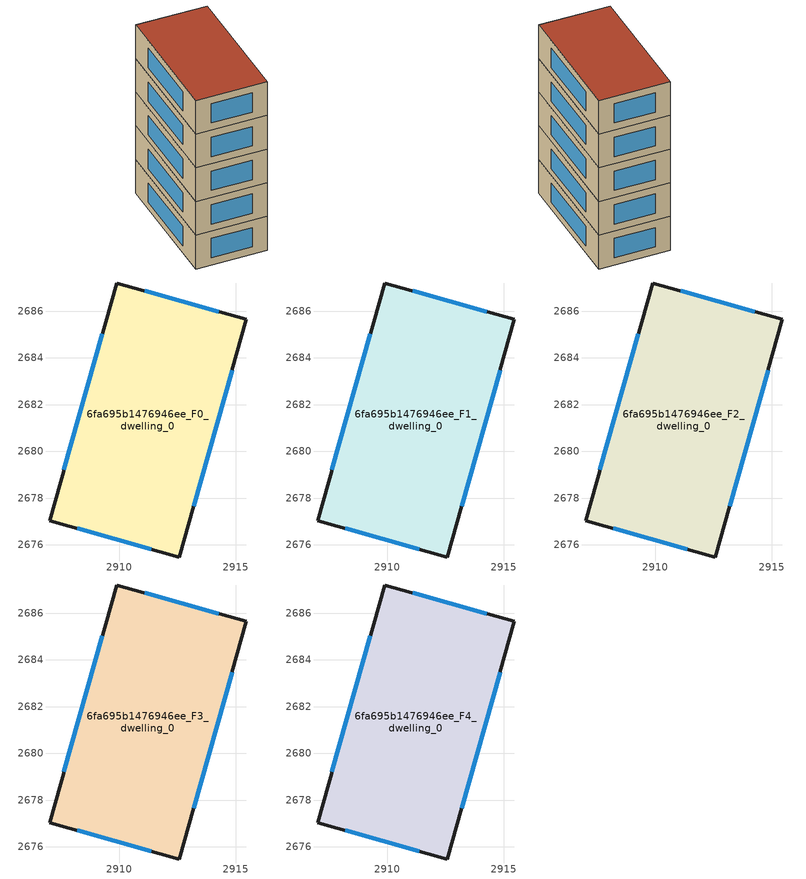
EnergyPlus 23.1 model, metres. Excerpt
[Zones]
6fa695b1476946ee_F0_dwelling_0
 floor ground (EU_floor_Construction): 2915.45,2685.65 2912.57,2675.47 2907.02,2677.03 2909.9,2687.21 z0
 wall outside (EU_wall_Construction): 2915.45,2685.65 2909.9,2687.21 2907.02,2677.03 2912.57,2675.47 2915.45,2685.65 z0:3
 window (EU_Window_Construction): 2914.26,2685.98 2911.09,2686.88 / 2913.19,2677.65 2914.84,2683.47 / 2908.21,2676.7 2911.38,2675.81 / 2909.28,2685.03 2907.63,2679.21 z0.64:2.36
6fa695b1476946ee_F1_dwelling_0
 floor to 6fa695b1476946ee_F0_dwelling_0 (EU_floor_Construction): 2915.45,2685.65 2912.57,2675.47 2907.02,2677.03 2909.9,2687.21 z3
 wall outside (EU_wall_Construction): 2915.45,2685.65 2909.9,2687.21 2907.02,2677.03 2912.57,2675.47 2915.45,2685.65 z3:6
 window (EU_Window_Construction): 2914.26,2685.98 2911.09,2686.88 / 2913.19,2677.65 2914.84,2683.47 / 2908.21,2676.7 2911.38,2675.81 / 2909.28,2685.03 2907.63,2679.21 z3.64:5.36
6fa695b1476946ee_F2_dwelling_0
 floor to 6fa695b1476946ee_F1_dwelling_0 (EU_floor_Construction): 2915.45,2685.65 2912.57,2675.47 2907.02,2677.03 2909.9,2687.21 z6
 wall outside (EU_wall_Construction): 2915.45,2685.65 2909.9,2687.21 2907.02,2677.03 2912.57,2675.47 2915.45,2685.65 z6:9
 window (EU_Window_Construction): 2914.26,2685.98 2911.09,2686.88 / 2913.19,2677.65 2914.84,2683.47 / 2908.21,2676.7 2911.38,2675.81 / 2909.28,2685.03 2907.63,2679.21 z6.64:8.36
6fa695b1476946ee_F3_dwelling_0
 floor to 6fa695b1476946ee_F2_dwelling_0 (EU_floor_Construction): 2915.45,2685.65 2912.57,2675.47 2907.02,2677.03 2909.9,2687.21 z9
 wall outside (EU_wall_Construction): 2915.45,2685.65 2909.9,2687.21 2907.02,2677.03 2912.57,2675.47 2915.45,2685.65 z9:12
 window (EU_Window_Construction): 2914.26,2685.98 2911.09,2686.88 / 2913.19,2677.65 2914.84,2683.47 / 2908.21,2676.7 2911.38,2675.81 / 2909.28,2685.03 2907.63,2679.21 z9.64:11.36
6fa695b1476946ee_F4_dwelling_0
 floor to 6fa695b1476946ee_F3_dwelling_0 (EU_floor_Construction): 2915.45,2685.65 2912.57,2675.47 2907.02,2677.03 2909.9,2687.21 z12
 wall outside (EU_wall_Construction): 2915.45,2685.65 2909.9,2687.21 2907.02,2677.03 2912.57,2675.47 2915.45,2685.65 z12:15
 window (EU_Window_Construction): 2914.26,2685.98 2911.09,2686.88 / 2913.19,2677.65 2914.84,2683.47 / 2908.21,2676.7 2911.38,2675.81 / 2909.28,2685.03 2907.63,2679.21 z12.64:14.36
 roof outside (EU_roof_Construction): 2912.57,2675.47 2915.45,2685.65 2909.9,2687.21 2907.02,2677.03 z15
[Building]
EU S2 Campaign: North Axis=0; Terrain=City; Solar Distribution=FullExterior
[Site:Location]
Yerevan-Zvartnots.Intl.AP: Latitude=40.15; Longitude=44.383; Time Zone=4; Elevation=854
[SizingPeriod:WeatherFileDays]
AnnualSizingPeriod: Begin Month=1; Begin Day of Month=1; End Month=12; End Day of Month=31; Day of Week for Start Day=Monday; Use Weather File Daylight Saving Period=No; Use Weather File Rain and Snow Indicators=No
[MATERIAL]
EU_InternalMass_Material: Roughness=MediumRough; Thickness=0.1; Conductivity=1; Density=1800; Specific Heat=900; Thermal Absorptance=0.9; Solar Absorptance=0.7; Visible Absorptance=0.7
[MATERIAL:NOMASS] Roughness=MediumRough; Thermal Absorptance=0.9; Solar Absorptance=0.7; Visible Absorptance=0.7
Name | Thermal Resistance
EU_wall_NoMass | 1.05043
EU_roof_NoMass | 1.45357
EU_floor_NoMass | 0.478065
[WINDOWMATERIAL:SIMPLEGLAZINGSYSTEM]
EU_Window_SimpleGlazing: UFactor=2.5566; Solar Heat Gain Coefficient=0.75; Visible Transmittance=0.75
[CONSTRUCTION]
EU_wall_Construction: EU_wall_NoMass
EU_roof_Construction: EU_roof_NoMass
EU_floor_Construction: EU_floor_NoMass
EU_Window_Construction: EU_Window_SimpleGlazing
EU_InternalMass_Construction: EU_InternalMass_Material
[ZONE] Type=1; Multiplier=1; Ceiling Height=autocalculate; Floor Area=autocalculate; Part of Total Floor Area=Yes
Name | Volume
6fa695b1476946ee_F0_dwelling_0 | 182.937
6fa695b1476946ee_F1_dwelling_0; 6fa695b1476946ee_F2_dwelling_0; 6fa695b1476946ee_F3_dwelling_0; 6fa695b1476946ee_F4_dwelling_0 | 182.938
[INTERNALMASS] Construction=EU_InternalMass_Construction; Surface Area=60.9791
Name | Zone or ZoneList
6fa695b1476946ee_F0_dwelling_0_EU_InternalMass | 6fa695b1476946ee_F0_dwelling_0
6fa695b1476946ee_F1_dwelling_0_EU_InternalMass | 6fa695b1476946ee_F1_dwelling_0
6fa695b1476946ee_F2_dwelling_0_EU_InternalMass | 6fa695b1476946ee_F2_dwelling_0
6fa695b1476946ee_F3_dwelling_0_EU_InternalMass | 6fa695b1476946ee_F3_dwelling_0
6fa695b1476946ee_F4_dwelling_0_EU_InternalMass | 6fa695b1476946ee_F4_dwelling_0
[OTHEREQUIPMENT] Fuel Type=Electricity; Design Level Calculation Method=Watts/Area; Power per Zone Floor Area=1; Fraction Latent=0; Fraction Radiant=0; Fraction Lost=0; Carbon Dioxide Generation Rate=0; EndUse Subcategory=EU_Step8_InternalGains
Name | Zone or ZoneList or Space or SpaceList | Schedule
EU_Step8_InternalGain_6fa695b1476946ee_F0_dwelling_0_f000 | 6fa695b1476946ee_F0_dwelling_0 | EU_Step8_GainSchedule_6fa695b1476946ee_F0_dwelling_0_f000
EU_Step8_InternalGain_6fa695b1476946ee_F1_dwelling_0_f000 | 6fa695b1476946ee_F1_dwelling_0 | EU_Step8_GainSchedule_6fa695b1476946ee_F1_dwelling_0_f000
EU_Step8_InternalGain_6fa695b1476946ee_F2_dwelling_0_f000 | 6fa695b1476946ee_F2_dwelling_0 | EU_Step8_GainSchedule_6fa695b1476946ee_F2_dwelling_0_f000
EU_Step8_InternalGain_6fa695b1476946ee_F3_dwelling_0_f000 | 6fa695b1476946ee_F3_dwelling_0 | EU_Step8_GainSchedule_6fa695b1476946ee_F3_dwelling_0_f000
EU_Step8_InternalGain_6fa695b1476946ee_F4_dwelling_0_f000 | 6fa695b1476946ee_F4_dwelling_0 | EU_Step8_GainSchedule_6fa695b1476946ee_F4_dwelling_0_f000
[ZONEVENTILATION:DESIGNFLOWRATE] Schedule=EU_AlwaysOn; Design Flow Rate Calculation Method=AirChanges/Hour; Air Changes per Hour=0.557805; Ventilation Type=Natural; Fan Pressure Rise=0; Fan Total Efficiency=1; Constant Term Coefficient=1; Temperature Term Coefficient=0; Velocity Term Coefficient=0; Velocity Squared Term Coefficient=0; Minimum Indoor Temperature=-100; Maximum Indoor Temperature=100; Delta Temperature=-100; Minimum Outdoor Temperature=-100; Maximum Outdoor Temperature=100; Maximum Wind Speed=40
Name | Zone or ZoneList or Space or SpaceList
EU_ConstantAir_6fa695b1476946ee_F0_dwelling_0 | 6fa695b1476946ee_F0_dwelling_0
EU_ConstantAir_6fa695b1476946ee_F1_dwelling_0 | 6fa695b1476946ee_F1_dwelling_0
EU_ConstantAir_6fa695b1476946ee_F2_dwelling_0 | 6fa695b1476946ee_F2_dwelling_0
EU_ConstantAir_6fa695b1476946ee_F3_dwelling_0 | 6fa695b1476946ee_F3_dwelling_0
EU_ConstantAir_6fa695b1476946ee_F4_dwelling_0 | 6fa695b1476946ee_F4_dwelling_0
[HVACTEMPLATE:THERMOSTAT] Constant Heating Setpoint=20; Constant Cooling Setpoint=50
EU_HeatOnly_6fa695b1476946ee_F0_dwelling_0; EU_HeatOnly_6fa695b1476946ee_F1_dwelling_0; EU_HeatOnly_6fa695b1476946ee_F2_dwelling_0; EU_HeatOnly_6fa695b1476946ee_F3_dwelling_0; EU_HeatOnly_6fa695b1476946ee_F4_dwelling_0
[HVACTEMPLATE:ZONE:IDEALLOADSAIRSYSTEM] System Availability Schedule=EU_AlwaysOn; Maximum Heating Supply Air Temperature=50; Minimum Cooling Supply Air Temperature=13; Maximum Heating Supply Air Humidity Ratio=0.0156; Minimum Cooling Supply Air Humidity Ratio=0.0077; Heating Limit=NoLimit; Cooling Limit=NoLimit; Heating Availability Schedule=EU_AlwaysOn; Cooling Availability Schedule=EU_CoolingOff; Dehumidification Control Type=ConstantSensibleHeatRatio; Cooling Sensible Heat Ratio=0.7; Dehumidification Setpoint=60; Humidification Control Type=None; Humidification Setpoint=30; Outdoor Air Method=None; Outdoor Air Flow Rate per Person=0.00944; Outdoor Air Flow Rate per Zone Floor Area=0; Outdoor Air Flow Rate per Zone=0; Demand Controlled Ventilation Type=None; Outdoor Air Economizer Type=NoEconomizer; Heat Recovery Type=None; Sensible Heat Recovery Effectiveness=0.7; Latent Heat Recovery Effectiveness=0.65
Name | Template Thermostat
6fa695b1476946ee_F0_dwelling_0 | EU_HeatOnly_6fa695b1476946ee_F0_dwelling_0
6fa695b1476946ee_F1_dwelling_0 | EU_HeatOnly_6fa695b1476946ee_F1_dwelling_0
6fa695b1476946ee_F2_dwelling_0 | EU_HeatOnly_6fa695b1476946ee_F2_dwelling_0
6fa695b1476946ee_F3_dwelling_0 | EU_HeatOnly_6fa695b1476946ee_F3_dwelling_0
6fa695b1476946ee_F4_dwelling_0 | EU_HeatOnly_6fa695b1476946ee_F4_dwelling_0
[SIZING:ZONE] Zone Cooling Design Supply Air Temperature Input Method=SupplyAirTemperature; Zone Cooling Design Supply Air Temperature=13; Zone Heating Design Supply Air Temperature Input Method=SupplyAirTemperature; Zone Heating Design Supply Air Temperature=50; Zone Cooling Design Supply Air Humidity Ratio=0.008; Zone Heating Design Supply Air Humidity Ratio=0.008; Cooling Design Air Flow Method=DesignDay; Cooling Design Air Flow Rate=0; Cooling Minimum Air Flow per Zone Floor Area=0.000762; Cooling Minimum Air Flow=0; Cooling Minimum Air Flow Fraction=0.2; Heating Design Air Flow Method=DesignDay; Heating Design Air Flow Rate=0; Heating Maximum Air Flow per Zone Floor Area=0.002032; Heating Maximum Air Flow=0.141576; Heating Maximum Air Flow Fraction=0.3; Account for Dedicated Outdoor Air System=No; Dedicated Outdoor Air System Control Strategy=NeutralSupplyAir; Dedicated Outdoor Air Low Setpoint Temperature for Design=autosize; Dedicated Outdoor Air High Setpoint Temperature for Design=autosize; Zone Load Sizing Method=Sensible Load Only No Latent Load; Zone Latent Cooling Design Supply Air Humidity Ratio Input Method=HumidityRatioDifference; Zone Cooling Design Supply Air Humidity Ratio Difference=0.005; Zone Latent Heating Design Supply Air Humidity Ratio Input Method=HumidityRatioDifference; Zone Humidification Design Supply Air Humidity Ratio Difference=0.005
6fa695b1476946ee_F0_dwelling_0; 6fa695b1476946ee_F1_dwelling_0; 6fa695b1476946ee_F2_dwelling_0; 6fa695b1476946ee_F3_dwelling_0; 6fa695b1476946ee_F4_dwelling_0
[SCHEDULE:CONSTANT]
Name | Hourly Value
EU_AlwaysOn | 1
EU_CoolingOff | 0
[SCHEDULE:FILE] Column Number=1; Rows to Skip at Top=0; Number of Hours of Data=8760; Column Separator=Comma; Interpolate to Timestep=No; Minutes per Item=60; Adjust Schedule for Daylight Savings=Yes
Name | File
EU_Step8_GainSchedule_6fa695b1476946ee_F0_dwelling_0_f000 | ../../schedules/6fa695b1476946ee/6fa695b1476946ee_F0_dwelling_0_f000_gain.csv
EU_Step8_GainSchedule_6fa695b1476946ee_F1_dwelling_0_f000 | ../../schedules/6fa695b1476946ee/6fa695b1476946ee_F1_dwelling_0_f000_gain.csv
EU_Step8_GainSchedule_6fa695b1476946ee_F2_dwelling_0_f000 | ../../schedules/6fa695b1476946ee/6fa695b1476946ee_F2_dwelling_0_f000_gain.csv
EU_Step8_GainSchedule_6fa695b1476946ee_F3_dwelling_0_f000 | ../../schedules/6fa695b1476946ee/6fa695b1476946ee_F3_dwelling_0_f000_gain.csv
EU_Step8_GainSchedule_6fa695b1476946ee_F4_dwelling_0_f000 | ../../schedules/6fa695b1476946ee/6fa695b1476946ee_F4_dwelling_0_f000_gain.csv
